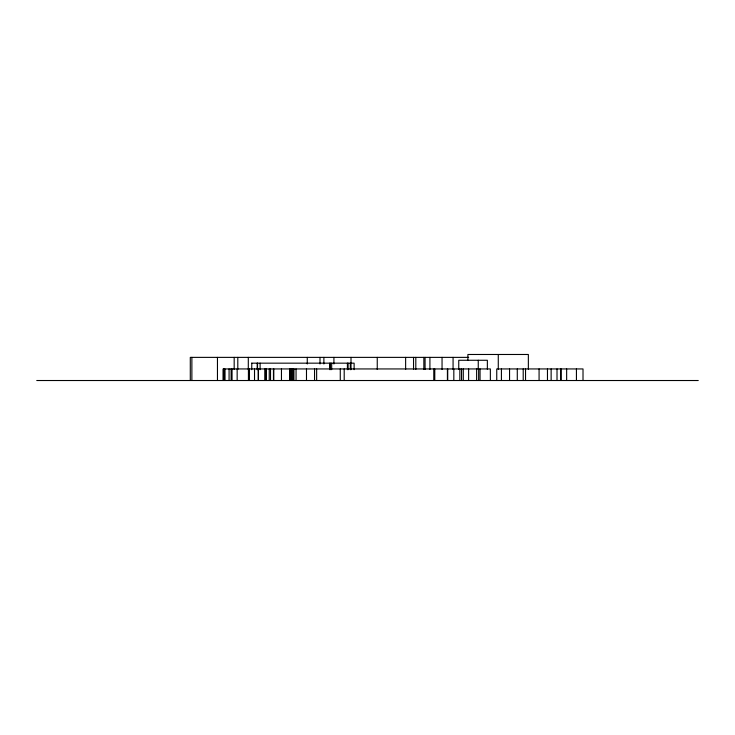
<?xml version="1.0" encoding="UTF-8"?>
<svg xmlns="http://www.w3.org/2000/svg" width="735" height="735" viewBox="0 0 735 735"><rect width="100%" height="100%" fill="white"/><g stroke="black" fill="none" stroke-linecap="round" stroke-linejoin="round"><path stroke-width="1.1" d="M468.673 357.375L190.291 357.375L190.291 380.519M251.71 363.163L354.123 363.163L354.123 369.668M36.75 380.519L698.25 380.519M583.011 380.519L583.011 368.942L496.75 368.942L496.75 380.519M576.433 368.942L576.433 380.519M566.648 368.942L566.648 380.519M560.961 368.942L560.961 380.519M560.805 368.942L560.805 380.519M557.011 368.942L557.011 380.519M551.131 368.942L551.131 380.519M547.465 368.942L547.465 380.519M539.077 368.942L539.077 380.519M528.355 369.2L528.355 354.481L467.901 354.481L467.901 360.141M525.534 368.942L525.534 380.519M523.21 368.942L523.21 380.519M517.284 368.942L517.284 380.519M509.557 368.942L509.557 380.519M501.417 368.942L501.417 380.519M498.275 354.481L498.275 369.2M490.355 380.519L490.355 368.942L223.118 368.942L223.118 380.519M487.36 369.264L487.36 360.269L458.75 360.269L458.75 369.264M480.056 368.942L480.056 380.519M478.669 368.942L478.669 380.519M478.255 360.269L478.255 369.264M476.629 368.942L476.629 380.519M468.627 368.942L468.627 380.519M463.289 368.942L463.289 380.519M461.552 368.942L461.552 380.519M459.844 368.942L459.844 380.519M453.826 368.942L453.826 380.519M453.072 357.375L453.072 369.494M447.725 368.942L447.725 380.519M447.413 368.942L447.413 380.519M442.047 357.375L442.047 369.494M434.771 368.942L434.771 380.519M434.458 368.942L434.458 380.519M433.88 368.942L433.88 380.519M429.92 357.375L429.92 369.494M425.078 357.375L425.078 369.494M423.847 357.375L423.847 369.494M415.808 357.375L415.808 369.494M413.539 357.375L413.539 369.494M405.628 357.375L405.628 369.494M377.248 357.375L377.248 369.494M351.008 357.375L351.008 369.668M350.31 363.163L350.31 369.668M348.105 363.163L348.105 369.668M347.407 363.163L347.407 369.668M344.2 368.942L344.2 380.519M340.268 368.942L340.268 380.519M333.92 357.375L333.92 363.99M331.669 363.163L331.669 369.668M330.162 363.163L330.162 369.668M329.914 363.163L329.914 369.668M323.887 357.375L323.887 363.99M320.001 357.375L320.001 363.99M316.647 368.942L316.647 380.519M314.543 368.942L314.543 380.519M307.267 357.375L307.267 363.99M306.486 368.942L306.486 380.519M296.049 368.942L296.049 380.519M293.945 368.942L293.945 380.519M293.1 368.942L293.1 380.519M291.979 368.942L291.979 380.519M291.152 368.942L291.17 380.519M290.435 368.942L290.435 380.519M289.636 368.942L289.636 380.519M281.459 368.942L281.459 380.519M273.806 368.942L273.806 380.519M273.448 368.942L273.448 380.519M270.526 368.942L270.526 380.519M269.258 368.942L269.231 380.519M266.327 368.942L266.327 380.519M265.932 368.942L265.932 380.519M264.775 368.942L264.775 380.519M260.116 363.163L260.116 369.668M258.435 368.942L258.435 380.519M258.251 368.942L258.251 380.519M257.553 363.163L257.526 369.668M257.195 363.163L257.195 369.668M254.521 368.942L254.521 380.519M251.793 363.163L251.71 369.668M249.395 368.942L249.395 380.519M249.11 368.942L249.11 380.519M248.421 368.942L248.421 380.519M248.301 357.375L248.301 369.494M237.8 357.375L237.8 369.494M237.157 368.942L237.157 380.519M234.18 357.375L234.18 369.494M232.049 368.942L232.049 380.519M231.121 368.942L231.121 380.519M229.072 368.942L229.072 380.519M224.873 368.942L224.873 380.519M224.607 368.942L224.607 380.519M223.477 368.942L223.477 380.519M217.459 357.375L217.459 380.519M191.881 357.375L191.881 380.519"/></g></svg>
